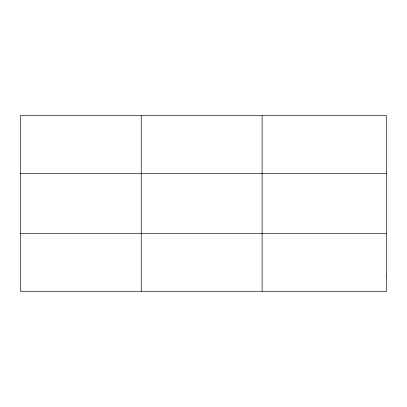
<?xml version="1.0" encoding="UTF-8"?>
<svg xmlns="http://www.w3.org/2000/svg" width="407" height="407" viewBox="0 0 407 407"><rect width="100%" height="100%" fill="white"/><g stroke="black" fill="none" stroke-linecap="round" stroke-linejoin="round"><path stroke-width="0.61" d="M141.229 115.715L141.229 291.285M262.108 115.715L262.108 291.285M20.35 173.652L386.65 173.652M20.35 233.348L386.65 233.348M386.65 276.801L386.65 291.285L20.35 291.285L20.35 115.715L386.65 115.715L386.65 276.801"/></g></svg>
